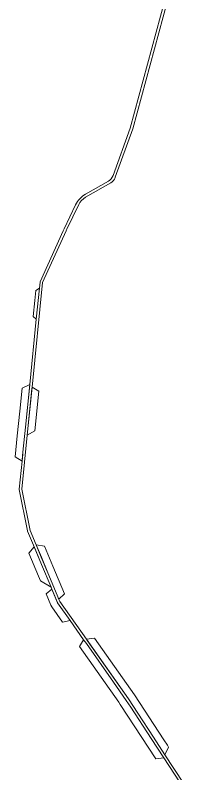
# Model space of a CAD drawing. Header units: inches. Extents: x 704148 to 723432, y 7075344 to 7101810.
# Drawn here: x 704148 to 705578, y 7083370 to 7089169 of the extents above; entities that cross this region are included whole.
import ezdxf

# ---------------------------------------------------------------- set-up
doc = ezdxf.new("R2010")
doc.units = ezdxf.units.IN
doc.header["$MEASUREMENT"] = 0
doc.layers.add('gisdb.gisadmin', color=7, linetype='Continuous', lineweight=9, true_color=0xccf5fc)

msp = doc.modelspace()

# ---------------------------------------------------------------- linework, layer by layer
at = {"layer": 'gisdb.gisadmin'}
for points in [[(705563.2435, 7083060.4527), (705282.3822, 7083491.2629), (705184.9243, 7083640.7623), (705029.0847, 7083879.847), (704995.3626, 7083931.5831), (704896.9493, 7084071.6751), (704690.7462, 7084365.4146), (704669.7546, 7084395.3372), (704669.5568, 7084395.4512), (704566.8442, 7084541.9251), (704471.5452, 7084677.5308), (704471.0584, 7084678.3142), (704470.7677, 7084678.8729), (704470.477, 7084679.4317), (704435.2709, 7084763.7705), (704427.5768, 7084782.2887), (704421.8036, 7084796.0112), (704349.5612, 7084969.0394), (704301.9465, 7085083.2742), (704242.9763, 7085224.5073), (704242.7836, 7085224.9536), (704242.4072, 7085226.4003), (704178.9396, 7085543.9077), (704178.7628, 7085545.3511), (704178.7856, 7085546.7914), (704200.1438, 7085760.3351), (704205.1251, 7085810.0142), (704206.4129, 7085821.9624), (704206.9052, 7085827.828), (704226.3435, 7086021.0112), (704258.8377, 7086344.8656), (704258.9498, 7086345.6396), (704309.1216, 7086845.9711), (704332.7267, 7087081.4212), (704337.4755, 7087128.9984), (704337.8014, 7087130.6556), (704338.3252, 7087132.1987), (704515.1901, 7087521.2349), (704521.452, 7087535.0092), (704521.6417, 7087535.6355), (704521.8722, 7087536.2479), (704522.0797, 7087536.7148), (704609.1574, 7087719.8699, -0.152913246), (704683.8794, 7087800.5157), (704858.5895, 7087900.5537, 0.177679267), (704894.5365, 7087943.3108), (705025.8016, 7088305.8399), (705422.4463, 7089775.7638)], [(705441.9526, 7089771.2422), (705044.9885, 7088300.2155), (705044.7747, 7088299.3323), (704911.0123, 7087929.9494), (704909.6595, 7087926.2134, -0.177509324), (704878.0652, 7087888.6587), (704683.7549, 7087777.3978, 0.152915129), (704632.1977, 7087721.7523), (704542.766, 7087533.6459), (704540.0798, 7087527.6845), (704536.4371, 7087519.6667), (704357.2915, 7087125.3598), (704276.8968, 7086324.9643), (704275.707, 7086312.9038), (704240.2495, 7085959.6184), (704198.8498, 7085546.3626), (704261.8564, 7085231.3004), (704308.1254, 7085120.3009), (704347.4697, 7085026.034), (704397.5878, 7084905.9965), (704468.6752, 7084735.7569), (704481.9497, 7084703.9624), (704488.5878, 7084688.1206), (704690.6021, 7084400.3253), (704691.6773, 7084398.8675), (704700.464, 7084386.316), (705011.8164, 7083942.8464), (705012.0126, 7083942.6217), (705082.1861, 7083835.0056), (705203.036, 7083649.561), (705289.8719, 7083516.4107), (705578.433, 7083073.8412)]]:
    msp.add_lwpolyline(points, format="xyb", dxfattribs=at)
for points in [[(704332.7291, 7087081.4008), (704309.1082, 7086845.9793), (704285.108, 7086867.2116), (704297.3697, 7086989.4204), (704304.8865, 7087064.3374)], [(704205.1702, 7085810.0634), (704200.1837, 7085760.3653), (704148.3326, 7085794.5018), (704164.2811, 7085953.4545), (704183.2169, 7086142.182), (704200.979, 7086319.2107), (704258.9107, 7086345.6773), (704226.3351, 7086021.0074), (704206.9487, 7085827.7894)], [(704298.8561, 7085992.5466), (704240.2808, 7085959.6655), (704276.933, 7086324.9656), (704329.1145, 7086294.1226)], [(704349.6029, 7084969.0699), (704421.8467, 7084796.0208), (704341.1559, 7084846.5394), (704326.9282, 7084880.6198), (704252.9259, 7085057.881), (704293.0828, 7085104.4553)], [(704524.0112, 7084745.9793), (704481.9356, 7084704.0011), (704468.6759, 7084735.7625), (704397.6146, 7084905.9793), (704347.5175, 7085025.9793), (704308.1292, 7085120.328), (704372.4118, 7085109.1126), (704436.0764, 7084956.6137)], [(704566.8138, 7084541.8766), (704508.5944, 7084529.0815), (704426.5533, 7084645.9279), (704419.7674, 7084658.2376), (704383.1373, 7084745.9793), (704427.5852, 7084782.2751), (704471.0899, 7084678.2789)], [(705318.0103, 7083573.9557), (705289.8539, 7083516.4367), (705203.0392, 7083649.5961), (705082.1845, 7083834.9671), (705011.8103, 7083942.8987), (704690.6245, 7084400.3451), (704753.8719, 7084405.9793), (705056.823, 7083974.5034), (705281.2594, 7083630.3256), (705308.5944, 7083588.3981)], [(705282.3799, 7083491.28), (705220.1792, 7083485.9793), (704949.7868, 7083900.7165), (704937.1752, 7083918.6785), (704639.0039, 7084343.3467), (704669.7079, 7084395.3304), (704690.7112, 7084365.4167), (704896.9327, 7084071.7072), (704995.3432, 7083931.5469), (705029.0419, 7083879.8587), (705184.9275, 7083640.7559)]]:
    msp.add_lwpolyline(points, close=True, dxfattribs=at)

doc.saveas('drawing.dxf')
